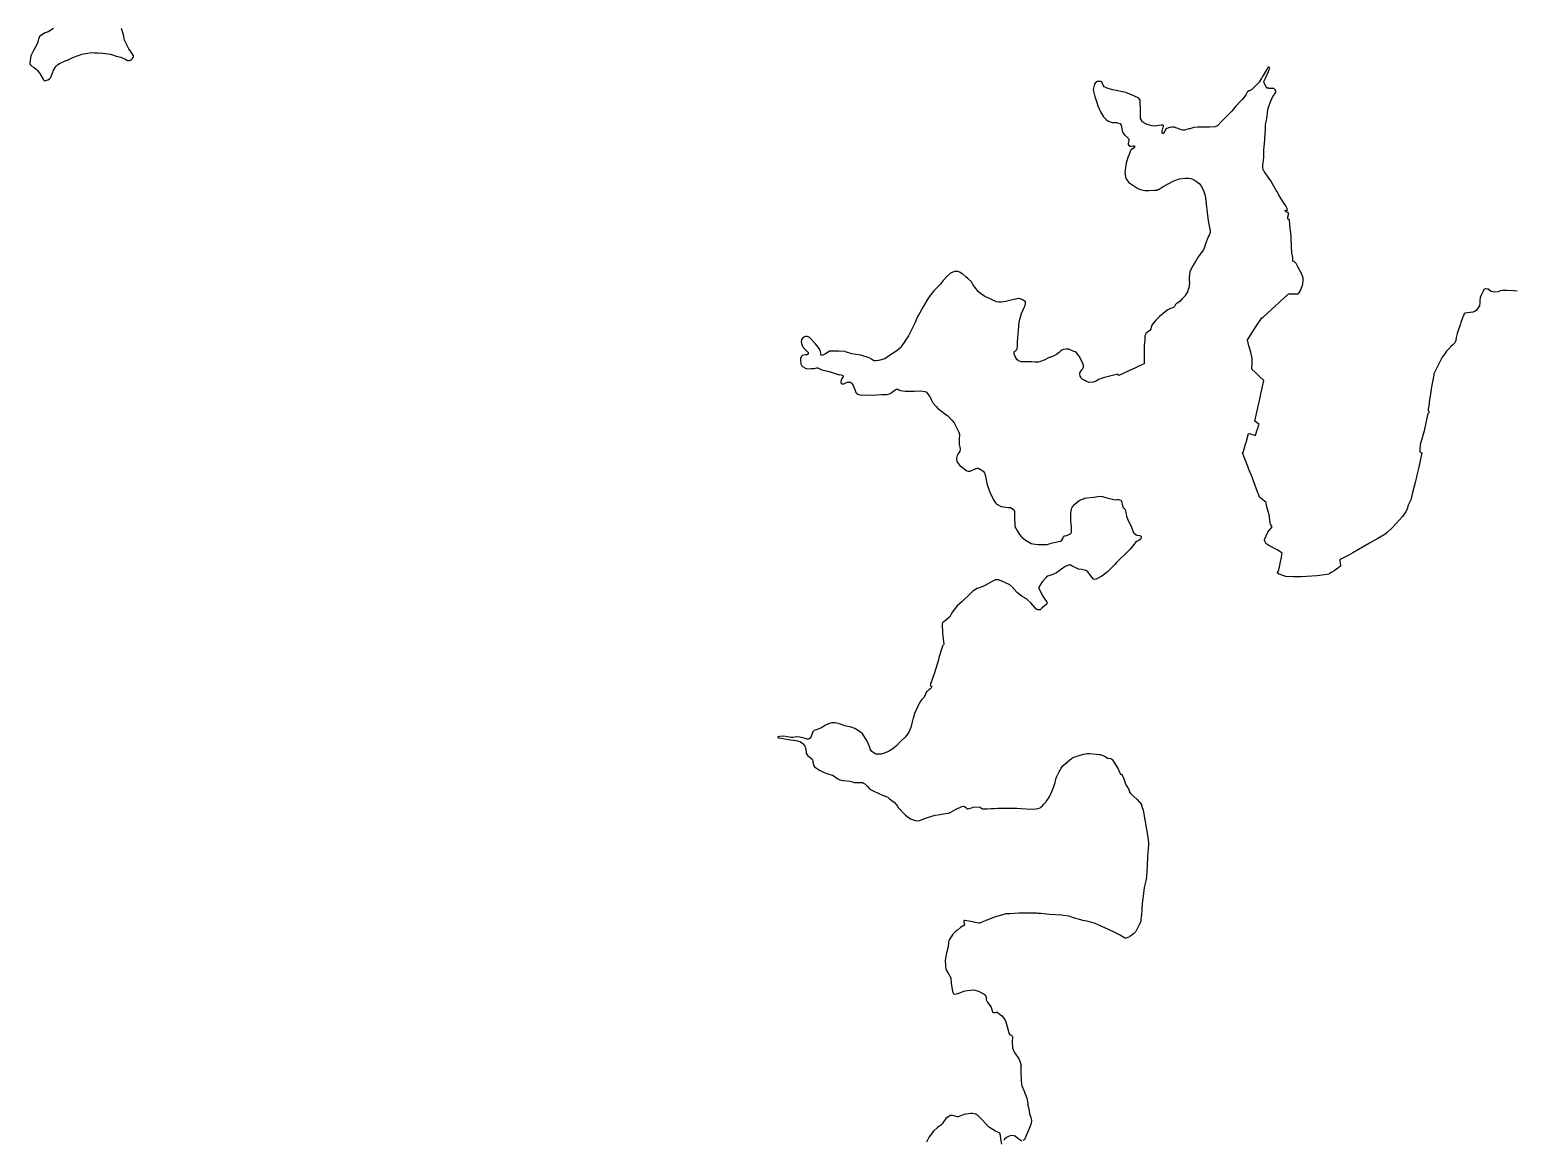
# Model space of a CAD drawing. Header units: inches. Extents: x 1341578 to 1502124, y 557203 to 748561.
# Drawn here: x 1478852 to 1484191, y 584471 to 588468 of the extents above; entities that cross this region are included whole.
import ezdxf

# ---------------------------------------------------------------- set-up
doc = ezdxf.new("R2010")
doc.units = ezdxf.units.IN
doc.header["$MEASUREMENT"] = 0
doc.layers.add('Zipcode', color=7, linetype='Continuous')

msp = doc.modelspace()

# ---------------------------------------------------------------- linework, layer by layer
at = {"layer": 'Zipcode'}
for points in [[(1478937.9, 588472.2), (1478924.9, 588464.4), (1478918.5, 588460.6), (1478908.5, 588456.2), (1478901.7, 588453.3), (1478889, 588444.8), (1478888.2, 588443.4), (1478886.1, 588439.9), (1478883.8, 588433.9), (1478882.2, 588424), (1478879.2, 588417), (1478878, 588414.2), (1478871.1, 588402), (1478869.1, 588398.5), (1478856.5, 588374.4), (1478852.4, 588349.3), (1478852.6, 588346.2), (1478854.2, 588342.3), (1478854.9, 588341.1), (1478861.1, 588336), (1478861.2, 588335.9), (1478867.9, 588332.7), (1478877.1, 588325.2), (1478880.4, 588321.7), (1478888.6, 588309.8), (1478902.1, 588287.3), (1478904.2, 588284.8), (1478906.8, 588284.3), (1478910.8, 588284.6), (1478917.6, 588287.1), (1478923.3, 588291.1), (1478927.5, 588294.9), (1478929.7, 588299.1), (1478934.9, 588312.8), (1478935.5, 588314.1), (1478937.5, 588319.3), (1478938.7, 588322.3), (1478942.6, 588329.6), (1478943.9, 588332), (1478947.1, 588335.5), (1478953.4, 588342.3), (1478960.1, 588346.8), (1478979.9, 588356), (1478991.5, 588360.1), (1479005.7, 588366.8), (1479023.3, 588373.6), (1479026.8, 588374.9), (1479027.6, 588375.2), (1479040.5, 588379.9), (1479054.8, 588382.6), (1479061.1, 588383.8), (1479075.4, 588385.6), (1479086.7, 588384.9), (1479096.7, 588384.2), (1479100.8, 588383.9), (1479107.6, 588384.2), (1479123.9, 588382.3), (1479124.2, 588382.3), (1479125.6, 588382.1), (1479142.8, 588379.4), (1479153.8, 588376.1), (1479163.1, 588373.3), (1479180.9, 588369.3), (1479198.2, 588360.2), (1479204.9, 588357.5), (1479208.8, 588357.4), (1479209.2, 588357.4), (1479211.3, 588357.3), (1479213.8, 588358), (1479216, 588358.6), (1479218.7, 588360.5), (1479222.2, 588363.8), (1479222.9, 588364.7), (1479225, 588367.6), (1479225.4, 588371.3), (1479225.4, 588374), (1479223.1, 588378), (1479223.1, 588378.2), (1479209.6, 588399.1), (1479201, 588415.5), (1479198.1, 588421.1), (1479193, 588430.5), (1479189.5, 588449.2), (1479182.4, 588472.3)], [(1484204.2, 587526.6), (1484189.6, 587528.4), (1484168.2, 587529.8), (1484151.9, 587529.7), (1484150.7, 587529.5), (1484143.2, 587528.1), (1484135.8, 587524.8), (1484125, 587523), (1484111, 587526.1), (1484100.6, 587534), (1484098, 587534.4), (1484093.2, 587535.2), (1484088.9, 587534.9), (1484084.7, 587532.8), (1484081.6, 587527.1), (1484074.7, 587512), (1484071.5, 587504), (1484071.3, 587503.6), (1484070.3, 587492.5), (1484069.9, 587482.2), (1484069.4, 587477.4), (1484068.4, 587474.3), (1484056.4, 587457.4), (1484051.7, 587454.2), (1484044.6, 587451.2), (1484026, 587448.8), (1484017, 587447.6), (1484013.9, 587445.2), (1484012.1, 587441.7), (1484011.9, 587441.3), (1484009.8, 587435.9), (1484009.3, 587434.6), (1484006.4, 587426.9), (1484001.5, 587414.4), (1484000.1, 587409.9), (1484000, 587409.5), (1483989.9, 587378.3), (1483989, 587375.1), (1483987.6, 587370), (1483984.9, 587360.6), (1483983.5, 587350.3), (1483983.4, 587349.3), (1483981.4, 587343.5), (1483980.4, 587340.5), (1483974.5, 587334.9), (1483964.4, 587326.1), (1483963, 587324.6), (1483958.3, 587319.5), (1483950.4, 587310.9), (1483940.3, 587296.9), (1483934.8, 587289.2), (1483925.6, 587272.4), (1483913, 587246.6), (1483904.6, 587229.7), (1483904.5, 587229.5), (1483904.5, 587229.3), (1483904.2, 587224.4), (1483896.9, 587188.2), (1483896, 587182.5), (1483892.1, 587157.7), (1483892, 587156.8), (1483888.1, 587128.6), (1483887.4, 587123.8), (1483884.4, 587101.5), (1483884.5, 587097.5), (1483884.7, 587097.1), (1483886, 587094.7), (1483886.3, 587090.9), (1483886, 587088.5), (1483884.8, 587087.6), (1483882.7, 587086.4), (1483880.2, 587076.3), (1483874.4, 587047), (1483869.5, 587023.9), (1483860.1, 586990.7), (1483855.3, 586974.6), (1483855, 586973.7), (1483853.8, 586959.7), (1483854.3, 586948.3), (1483861.4, 586945.7), (1483850.4, 586893.1), (1483842.3, 586859.4), (1483840.8, 586853.3), (1483837.1, 586837.8), (1483826.9, 586797.2), (1483821.5, 586775.7), (1483814.8, 586761.5), (1483811.3, 586754.1), (1483810, 586746.4), (1483803.7, 586733.3), (1483791.9, 586715.9), (1483770.3, 586691.5), (1483752, 586672.3), (1483736.4, 586658.5), (1483731.5, 586654.2), (1483731.4, 586654.1), (1483703, 586637.1), (1483684.4, 586626.4), (1483673.1, 586619.9), (1483628, 586593.4), (1483618.7, 586588.3), (1483613, 586585.2), (1483596.2, 586576.1), (1483572, 586563.4), (1483566.8, 586560.5), (1483565.9, 586557.8), (1483565.8, 586554.9), (1483568.5, 586541), (1483568.6, 586537.6), (1483568.6, 586536.8), (1483563.3, 586532.8), (1483545.5, 586520.5), (1483537, 586515.2), (1483531.4, 586511.6), (1483529.5, 586510.4), (1483526.5, 586508), (1483521.1, 586507.2), (1483483.4, 586502.6), (1483465.3, 586501.5), (1483428.6, 586499.4), (1483409.9, 586498.7), (1483409.4, 586498.7), (1483409.3, 586498.7), (1483408.4, 586498.7), (1483402.5, 586498.5), (1483399.6, 586498.4), (1483372.5, 586499.7), (1483348.2, 586508.4), (1483342.6, 586512.2), (1483341.9, 586514.1), (1483341.9, 586515.9), (1483342, 586517.2), (1483343.1, 586518.4), (1483345.7, 586518.5), (1483356.1, 586569.2), (1483359.1, 586584.1), (1483354.9, 586587), (1483350.8, 586589.9), (1483340.9, 586595.6), (1483310.8, 586611.9), (1483300.5, 586618.8), (1483298.9, 586620.9), (1483297.4, 586626.3), (1483297.3, 586626.4), (1483296.8, 586628.1), (1483295.5, 586632.5), (1483295.3, 586633.4), (1483307.3, 586660.1), (1483322.3, 586679), (1483318.5, 586686.2), (1483315.7, 586692.2), (1483314.6, 586702.8), (1483313.1, 586713.7), (1483312.9, 586715.3), (1483312, 586721.8), (1483308.7, 586734), (1483303.8, 586750.7), (1483301.2, 586765.2), (1483301, 586765.9), (1483277.2, 586785.4), (1483273.3, 586796.2), (1483271.7, 586800.7), (1483252.5, 586853.4), (1483251.9, 586854.9), (1483240.3, 586882.8), (1483237.8, 586888.9), (1483237.5, 586889.6), (1483215.6, 586944.6), (1483218.7, 586946.5), (1483227.3, 586976.5), (1483228.2, 586980), (1483228.9, 586982.4), (1483237.7, 587014.3), (1483237.9, 587015), (1483240.3, 587014.4), (1483262.4, 587008), (1483262.7, 587008.8), (1483269.1, 587027.9), (1483270.1, 587030.8), (1483273.8, 587041.7), (1483275.7, 587047.3), (1483260.7, 587058.9), (1483260.4, 587059.1), (1483275.8, 587128.5), (1483277, 587133.9), (1483280.9, 587151.8), (1483292.8, 587205.7), (1483292, 587206.4), (1483277, 587219.4), (1483264.7, 587231.5), (1483250.1, 587246.3), (1483250.8, 587271.9), (1483250.8, 587277.9), (1483250.8, 587284.8), (1483246.2, 587306.9), (1483238.7, 587330.6), (1483234.1, 587351.8), (1483249.9, 587376.3), (1483250.1, 587376.7), (1483253.6, 587382.2), (1483272.3, 587412), (1483275.9, 587417), (1483280.5, 587423.4), (1483280.9, 587423.9), (1483287.2, 587432.6), (1483288.5, 587432.1), (1483288.9, 587431.9), (1483321.4, 587461.9), (1483336.3, 587475.5), (1483346.7, 587485.2), (1483351.9, 587489.9), (1483380.1, 587515.9), (1483381.4, 587517), (1483383.1, 587517), (1483385.1, 587517), (1483416.8, 587517.4), (1483419, 587520), (1483424.9, 587529.7), (1483433, 587552.1), (1483434.7, 587567.2), (1483434.5, 587575.4), (1483428.8, 587591), (1483414.7, 587614.4), (1483408.8, 587626.7), (1483403.6, 587632.5), (1483397.4, 587634.6), (1483397.5, 587642.3), (1483397.5, 587643.8), (1483397.5, 587646.4), (1483397.5, 587647.7), (1483397.5, 587648.3), (1483394.1, 587664.1), (1483390.3, 587741.9), (1483389.2, 587742.2), (1483385.7, 587780.8), (1483385.7, 587781.6), (1483385.2, 587782), (1483378.7, 587786.8), (1483378.8, 587787.9), (1483379.6, 587793.8), (1483379.8, 587794.8), (1483381.2, 587802.9), (1483381.5, 587804), (1483382.4, 587807.7), (1483380.2, 587809), (1483373, 587813.1), (1483369.1, 587815.9), (1483369.5, 587818.6), (1483370.7, 587818.3), (1483376, 587817.4), (1483377, 587817.9), (1483377.1, 587817.9), (1483377.9, 587818.5), (1483377.4, 587823.7), (1483374.6, 587829.6), (1483372.6, 587833.6), (1483361.4, 587850.2), (1483348.5, 587871.8), (1483339.5, 587887.1), (1483336.5, 587892), (1483317.5, 587923.9), (1483308.3, 587937.6), (1483295.2, 587956.9), (1483293.7, 587959.1), (1483291, 587963), (1483288.7, 587976.9), (1483289.1, 587980.5), (1483290, 587988.3), (1483291.2, 587998.5), (1483292.6, 588009.8), (1483292.6, 588015.9), (1483292.6, 588036), (1483296.2, 588070.7), (1483296.2, 588070.7), (1483296.7, 588075.5), (1483298.5, 588111.6), (1483299.3, 588127.1), (1483301.1, 588136.9), (1483304.5, 588155.7), (1483306.5, 588169.5), (1483308.8, 588185.3), (1483320, 588218.6), (1483326.4, 588228.9), (1483335, 588240.3), (1483336.6, 588243.3), (1483337, 588245.6), (1483333.4, 588251.7), (1483329.1, 588255.9), (1483322.3, 588257), (1483314.6, 588256.8), (1483312.6, 588256.9), (1483310.7, 588257.1), (1483306.9, 588257.3), (1483305.1, 588257.9), (1483300.6, 588264.5), (1483294, 588275.2), (1483293.9, 588277.6), (1483293.3, 588282), (1483293.9, 588284), (1483295.2, 588286.3), (1483298.5, 588293.5), (1483310.1, 588318), (1483313.8, 588327.2), (1483313.9, 588329.4), (1483313.4, 588331.9), (1483312.5, 588332.7), (1483311.4, 588333.3), (1483308.6, 588332.6), (1483302.8, 588323.6), (1483290, 588302.8), (1483285.6, 588295), (1483285, 588293.8), (1483276.3, 588278.8), (1483266.4, 588269.1), (1483261.4, 588264.2), (1483260.6, 588263.5), (1483250.1, 588252.4), (1483248.5, 588251.4), (1483243.6, 588249.4), (1483241.7, 588248.6), (1483238.4, 588247.7), (1483235.3, 588246.1), (1483232.9, 588243.3), (1483228.3, 588234.2), (1483221.8, 588225.5), (1483214.4, 588217.4), (1483190.4, 588192.2), (1483177.9, 588175), (1483162.6, 588158.7), (1483138.7, 588135.3), (1483127.1, 588123.2), (1483117.5, 588118.4), (1483097.2, 588117.1), (1483084.8, 588117.1), (1483066, 588117.8), (1483055.6, 588117.7), (1483041.2, 588116), (1483026.4, 588111.8), (1483022.6, 588110.7), (1483007.5, 588106.1), (1483001.1, 588106), (1482996, 588107.5), (1482984.2, 588112.8), (1482976.3, 588115.2), (1482971.1, 588116.9), (1482961.8, 588116.8), (1482955.3, 588116.6), (1482953.4, 588116.6), (1482944.2, 588112.7), (1482940.3, 588109.5), (1482938.3, 588106.2), (1482933.1, 588095.2), (1482930.9, 588094.5), (1482929.7, 588094.7), (1482927.4, 588096.2), (1482926.8, 588100.5), (1482927.2, 588102.8), (1482931, 588117.3), (1482932, 588121.1), (1482932.3, 588122.1), (1482931.4, 588123.4), (1482929.8, 588124.2), (1482928.3, 588125), (1482923.1, 588124), (1482899.6, 588121.3), (1482899.5, 588121.3), (1482891.1, 588122.2), (1482873, 588126.9), (1482855.5, 588136.6), (1482852.4, 588141.9), (1482851.2, 588144.3), (1482849.5, 588148.6), (1482849.1, 588164.3), (1482848.8, 588177.1), (1482848.4, 588212.3), (1482848.3, 588214), (1482846.1, 588217.8), (1482843.1, 588221.5), (1482825.1, 588229.9), (1482796.1, 588241.7), (1482750, 588251.9), (1482735.8, 588255.1), (1482729, 588257.1), (1482724, 588259.9), (1482718.5, 588262.7), (1482715.4, 588268.7), (1482711.6, 588277.3), (1482710.4, 588279.9), (1482708.7, 588280.8), (1482706.4, 588282.1), (1482699.2, 588281.9), (1482699.2, 588281.9), (1482694.5, 588281.8), (1482692.2, 588281.2), (1482690.6, 588279.7), (1482686.1, 588275.5), (1482683.6, 588271.5), (1482680.7, 588262.6), (1482679.4, 588253.3), (1482679.6, 588246.6), (1482684.3, 588227.2), (1482693.9, 588198.9), (1482694.8, 588196.3), (1482705.1, 588172), (1482716.5, 588154.7), (1482725.3, 588144.3), (1482731, 588139.9), (1482739.4, 588136.5), (1482747.2, 588133.5), (1482762.3, 588134.6), (1482766.9, 588132.9), (1482774.7, 588130), (1482779.2, 588124.7), (1482781, 588120.9), (1482781.2, 588117), (1482782.2, 588111.7), (1482784.5, 588098.7), (1482791, 588089.1), (1482801.9, 588079.5), (1482804.6, 588077.2), (1482805.9, 588076.1), (1482807.3, 588073.2), (1482807.3, 588071.6), (1482806.8, 588069.2), (1482804.2, 588057.9), (1482804.4, 588054.6), (1482806.7, 588051.1), (1482809, 588049.5), (1482810, 588048.9), (1482813, 588048.9), (1482817.2, 588049.2), (1482823.2, 588050.5), (1482825.2, 588050.4), (1482827, 588049.6), (1482827.2, 588048.8), (1482827.8, 588045.7), (1482827.7, 588044.4), (1482826.7, 588042.6), (1482817, 588037.4), (1482813.7, 588033.5), (1482812.1, 588029.7), (1482808, 588018.6), (1482803.8, 588008.4), (1482797.4, 587988), (1482795, 587972.1), (1482794, 587962.2), (1482792.9, 587952.5), (1482793.4, 587949.3), (1482795.3, 587936.5), (1482797.4, 587931.5), (1482802.6, 587924.1), (1482807.5, 587918.4), (1482821, 587908.8), (1482836.5, 587899), (1482847.5, 587892.5), (1482865, 587889.2), (1482879.3, 587889.1), (1482897.9, 587890.3), (1482907.8, 587890.9), (1482911.4, 587892.8), (1482916.1, 587894.6), (1482930.1, 587903.4), (1482968.8, 587923.8), (1482989, 587931.7), (1483009.9, 587933.2), (1483021.6, 587934.2), (1483030.1, 587932.8), (1483036, 587930.1), (1483043, 587926.9), (1483050.7, 587921.5), (1483055.4, 587918.2), (1483060.3, 587914.7), (1483066, 587906.9), (1483072.4, 587895.9), (1483077.5, 587885.3), (1483081.3, 587871.6), (1483082.6, 587861.1), (1483085, 587840.8), (1483088.4, 587809.7), (1483091.6, 587789.7), (1483095, 587767.2), (1483099.6, 587745.8), (1483099.2, 587736.6), (1483099.2, 587736.4), (1483099, 587736), (1483095.9, 587729.1), (1483092.7, 587722.1), (1483085.6, 587703.4), (1483083.3, 587697.1), (1483080.4, 587689.2), (1483075.6, 587676.3), (1483056.2, 587650.7), (1483046.5, 587633.3), (1483034.6, 587614.6), (1483027.1, 587596.1), (1483023.8, 587576.4), (1483024.7, 587564.9), (1483025.2, 587556.9), (1483024.5, 587548), (1483023.7, 587542.4), (1483019.7, 587529.5), (1483019.5, 587528.7), (1483019, 587527), (1483015.4, 587520.7), (1483010.3, 587511.8), (1483008.1, 587508.9), (1483003.9, 587504.4), (1482999.5, 587499.6), (1482990.1, 587490.2), (1482981, 587483.8), (1482980.2, 587483.1), (1482977.2, 587480.8), (1482976.2, 587479.8), (1482975.6, 587478.6), (1482971.5, 587471.7), (1482967.5, 587468.6), (1482954.3, 587463), (1482947.1, 587459.3), (1482938.2, 587452.5), (1482917.9, 587436.4), (1482904.9, 587422.8), (1482904.9, 587422.7), (1482900.3, 587417.9), (1482898.5, 587416), (1482890.4, 587404.6), (1482886.3, 587391.6), (1482886, 587391.1), (1482882.4, 587385.9), (1482880.2, 587384), (1482868.3, 587374.1), (1482868.2, 587373.8), (1482866.9, 587370.9), (1482864.8, 587365.7), (1482864.7, 587362.3), (1482864.7, 587351.7), (1482863.6, 587341), (1482862.8, 587332.5), (1482862.6, 587312.5), (1482862.6, 587290), (1482862.4, 587278.8), (1482862.2, 587265.6), (1482862.2, 587265.3), (1482856.7, 587262.8), (1482813.1, 587243.2), (1482808.5, 587241.1), (1482807.4, 587240.6), (1482770.6, 587223.7), (1482769.4, 587223.2), (1482768.5, 587226), (1482767.8, 587227.8), (1482752.7, 587224.5), (1482719.6, 587216.2), (1482712.3, 587213.8), (1482698, 587209.3), (1482689.1, 587203.1), (1482679.2, 587199.9), (1482664.5, 587198.8), (1482658.9, 587200.3), (1482655.1, 587202.2), (1482650.7, 587204.5), (1482639.8, 587210.1), (1482636, 587213.5), (1482634, 587217.1), (1482631.7, 587221.3), (1482630.4, 587227.8), (1482630.4, 587232), (1482632.4, 587235.7), (1482638.1, 587243.6), (1482640.1, 587246.4), (1482643.5, 587253), (1482643.7, 587259.1), (1482640.9, 587270.4), (1482636.2, 587279), (1482630.5, 587289.4), (1482628.5, 587293.1), (1482619.9, 587303.4), (1482618.8, 587304.8), (1482614.1, 587308.1), (1482607.4, 587311.2), (1482591, 587318.2), (1482586.4, 587318.3), (1482582.2, 587318.4), (1482572.9, 587317.4), (1482571.7, 587317.3), (1482566.3, 587314.8), (1482562.1, 587311.9), (1482556.3, 587306.3), (1482546.8, 587299.2), (1482530.7, 587290.7), (1482529.3, 587290.3), (1482517.6, 587286.9), (1482504.8, 587280), (1482502.2, 587278.5), (1482489.6, 587273.5), (1482480.7, 587271.8), (1482476.1, 587271.7), (1482469.6, 587271.7), (1482456.5, 587272.6), (1482453.5, 587272.6), (1482431.4, 587272.4), (1482426.8, 587272.4), (1482419.7, 587272.7), (1482413.3, 587275), (1482412.8, 587275.3), (1482408.8, 587277.5), (1482405.9, 587280.2), (1482398.3, 587292.2), (1482394.8, 587300.2), (1482394.3, 587304.5), (1482394.5, 587308.6), (1482397.7, 587312.5), (1482401.5, 587314.3), (1482403.9, 587317.1), (1482405.5, 587319.5), (1482406.6, 587331.4), (1482406.4, 587345.6), (1482410.9, 587399.7), (1482411, 587400), (1482411.5, 587404.4), (1482413.3, 587421.2), (1482420.4, 587446), (1482432.4, 587472.4), (1482434.7, 587477.3), (1482435.9, 587481.6), (1482435.2, 587486), (1482434.8, 587488.2), (1482427.4, 587494.4), (1482421.9, 587497.4), (1482417.4, 587499.1), (1482410.1, 587500.5), (1482409.5, 587500.4), (1482400, 587498.6), (1482393.5, 587497.4), (1482364.3, 587490.1), (1482348.1, 587487.4), (1482339.5, 587487.3), (1482331.2, 587488.5), (1482315, 587496), (1482306.3, 587500.9), (1482289.2, 587507.6), (1482273.9, 587518.1), (1482266.1, 587524.3), (1482252.8, 587541.4), (1482245.9, 587551), (1482240.7, 587560.6), (1482228, 587572.4), (1482220.8, 587578.5), (1482210.1, 587587.6), (1482203.8, 587592), (1482198.3, 587595), (1482192.3, 587597.3), (1482191.4, 587597.4), (1482187.3, 587597.8), (1482180.1, 587597.3), (1482165.4, 587591.8), (1482155.1, 587582.7), (1482137.6, 587563.9), (1482129.9, 587552.6), (1482105.8, 587528), (1482094.9, 587514.8), (1482084.2, 587499), (1482068.9, 587473), (1482054.9, 587449.5), (1482045.5, 587432.7), (1482039.1, 587417.4), (1482035.7, 587409.2), (1482028.9, 587395.1), (1482024.2, 587385.3), (1482014.2, 587365.8), (1482001, 587346.7), (1482000.7, 587346.3), (1481992.1, 587333.1), (1481986.6, 587324.8), (1481973, 587312.4), (1481938.7, 587291.1), (1481929.4, 587283.7), (1481906.3, 587277.8), (1481895.9, 587276.5), (1481890.1, 587276.7), (1481889.4, 587277.1), (1481885.8, 587279), (1481880.7, 587282.2), (1481872.8, 587287.1), (1481843, 587296.3), (1481810.9, 587302), (1481787.7, 587309), (1481786.6, 587309.4), (1481762.1, 587311), (1481745.6, 587311.2), (1481734.3, 587310.8), (1481729.7, 587310.6), (1481721.6, 587305.5), (1481715.6, 587301.8), (1481703.3, 587296), (1481700.6, 587296.2), (1481700.3, 587297), (1481699.4, 587299.2), (1481698.6, 587302.6), (1481697.2, 587309.3), (1481696.5, 587312.8), (1481693.7, 587319.6), (1481680, 587337.2), (1481661.2, 587358.2), (1481657.2, 587361), (1481656.4, 587361.4), (1481653.3, 587363), (1481649.3, 587364.1), (1481644.1, 587363.9), (1481640.6, 587362.8), (1481636.9, 587360.8), (1481632.5, 587358.2), (1481629.2, 587352.1), (1481628.6, 587346.3), (1481629.1, 587338.3), (1481631.8, 587331.9), (1481635.1, 587324.7), (1481650.4, 587309.5), (1481653.6, 587306.4), (1481653.8, 587306.3), (1481654, 587303.8), (1481653.7, 587302.5), (1481653.3, 587300.8), (1481651, 587298.8), (1481649.4, 587298.1), (1481645.3, 587297.4), (1481644.1, 587297.3), (1481632.5, 587295.5), (1481629.1, 587291.7), (1481628.5, 587290.6), (1481626.2, 587284.4), (1481625.6, 587280.6), (1481626.3, 587273.3), (1481626.6, 587268.9), (1481626.6, 587268.2), (1481627.6, 587265.2), (1481628.5, 587262.5), (1481630.2, 587258.1), (1481633.3, 587255.7), (1481641, 587251.4), (1481642.8, 587250.4), (1481652.1, 587248), (1481664, 587248.5), (1481666.2, 587248.6), (1481675.7, 587249.1), (1481684.9, 587250.6), (1481687.7, 587250.6), (1481690.7, 587249.7), (1481693.5, 587248.7), (1481702.1, 587244.3), (1481728.7, 587238.1), (1481735.7, 587235.8), (1481761.7, 587227.2), (1481764.9, 587226.7), (1481771.6, 587225.6), (1481777.8, 587223.5), (1481779.5, 587220.4), (1481779.2, 587219.2), (1481777.6, 587217), (1481775.2, 587213.8), (1481774.6, 587213), (1481771.1, 587202.2), (1481771.1, 587197.7), (1481771.8, 587195.6), (1481775.5, 587193.7), (1481777.8, 587193.6), (1481781.7, 587193.7), (1481786.1, 587195.5), (1481791.2, 587197.7), (1481794.1, 587199), (1481801.7, 587199.7), (1481805.5, 587199.9), (1481809.2, 587196.7), (1481810.6, 587194.9), (1481813.7, 587189.4), (1481821, 587172.7), (1481822.3, 587169.1), (1481825.1, 587162), (1481828.3, 587158.7), (1481834.8, 587155), (1481840, 587153.5), (1481848.7, 587153.2), (1481866.1, 587153.7), (1481884.1, 587152.7), (1481917.2, 587154.5), (1481936.6, 587155.2), (1481949.7, 587158.9), (1481950.3, 587159.3), (1481966.7, 587172.4), (1481971.1, 587173.8), (1481975.7, 587173.8), (1481979.7, 587172.3), (1481982.6, 587170.8), (1481986.1, 587169), (1482002.2, 587167.1), (1482034.5, 587166.7), (1482057.9, 587168.6), (1482073.6, 587166.2), (1482076.5, 587164.8), (1482078.8, 587163.4), (1482084.7, 587155), (1482092.7, 587145.3), (1482095.9, 587136.6), (1482102.5, 587124.8), (1482113.5, 587111.5), (1482119.9, 587105), (1482132.6, 587094.6), (1482144, 587086.8), (1482156.3, 587077.8), (1482170.4, 587062.2), (1482178.7, 587053.2), (1482185.3, 587041.6), (1482192.4, 587027.3), (1482196, 587019), (1482197.4, 587010.6), (1482196.7, 586994.6), (1482196.4, 586975.1), (1482199, 586965.1), (1482200.5, 586957.2), (1482199.1, 586951.1), (1482195.4, 586945.4), (1482192, 586939.8), (1482189.6, 586936), (1482187.5, 586926.3), (1482187.5, 586920.6), (1482188.2, 586914.5), (1482191, 586909.9), (1482194.7, 586905.3), (1482198, 586901.2), (1482209.2, 586892.5), (1482212.3, 586890), (1482214.9, 586888), (1482223.8, 586880.7), (1482228.5, 586879), (1482232.9, 586879.1), (1482236.6, 586879.7), (1482252.4, 586886.7), (1482261.4, 586889.5), (1482264, 586889.5), (1482267.7, 586888.5), (1482273.7, 586884.7), (1482278.6, 586882.2), (1482283.8, 586877.6), (1482287.4, 586872.7), (1482291.1, 586860.9), (1482296.1, 586834.7), (1482300.7, 586820.1), (1482301.9, 586816.2), (1482307.9, 586800.5), (1482317.6, 586781.5), (1482320.8, 586775.9), (1482326.9, 586765.1), (1482330.7, 586761.6), (1482334.7, 586758.9), (1482347.9, 586752.5), (1482356.1, 586750.4), (1482372.6, 586748.1), (1482380.9, 586747.8), (1482387.9, 586744.5), (1482394.3, 586739.3), (1482395.8, 586736), (1482395.8, 586733.4), (1482395.8, 586732.1), (1482396, 586709.8), (1482397.1, 586687.2), (1482398.6, 586676.7), (1482401.2, 586671), (1482406.1, 586662.7), (1482413.7, 586651.4), (1482421.1, 586642.8), (1482423.6, 586640.1), (1482433.7, 586632), (1482435.5, 586631), (1482449.6, 586623), (1482456.2, 586619.1), (1482462, 586617.6), (1482481.2, 586614.8), (1482502, 586614.9), (1482513.9, 586615.7), (1482524, 586618.8), (1482532.5, 586621.4), (1482538.7, 586622.8), (1482553.7, 586626.1), (1482561.2, 586627.8), (1482565.6, 586630.9), (1482569.5, 586637.1), (1482571.6, 586644), (1482571.7, 586644), (1482572, 586644.1), (1482572.8, 586644.6), (1482575.2, 586645.9), (1482575.4, 586646), (1482576.2, 586646.2), (1482578.7, 586646.9), (1482587.5, 586649), (1482589.3, 586649.9), (1482596.6, 586653.4), (1482599.2, 586655.6), (1482600.6, 586660.3), (1482600.6, 586665.6), (1482600.6, 586676.1), (1482598.8, 586699), (1482598.7, 586708.4), (1482598.5, 586727.7), (1482601.3, 586743.8), (1482601.8, 586745.5), (1482604.3, 586750.2), (1482613.4, 586759.8), (1482622.2, 586769), (1482630.5, 586774.3), (1482633.4, 586776.1), (1482644, 586780), (1482648, 586781.4), (1482656.3, 586783.5), (1482681.7, 586785.7), (1482702.5, 586788.8), (1482712.6, 586787.4), (1482728.4, 586783.7), (1482752.7, 586776.8), (1482760, 586776.5), (1482765.1, 586776.8), (1482770, 586777.3), (1482777.9, 586774.4), (1482780.1, 586772.6), (1482780.6, 586772.2), (1482780.8, 586771.2), (1482784.7, 586753.8), (1482786.7, 586748.7), (1482789.1, 586746.2), (1482791.7, 586744.6), (1482792.4, 586743.8), (1482794.1, 586740.2), (1482795.1, 586738.1), (1482796.5, 586728.1), (1482798.2, 586718.4), (1482798.5, 586716.7), (1482804, 586704), (1482815.5, 586681.6), (1482824.4, 586657.7), (1482826.8, 586655.5), (1482833.4, 586649.7), (1482836.2, 586648.6), (1482838.5, 586648.3), (1482845.7, 586647.1), (1482848.3, 586646.5), (1482849.8, 586646.1), (1482851.1, 586643.9), (1482851.4, 586643.5), (1482851.4, 586641.8), (1482851, 586639.5), (1482849.9, 586636), (1482848, 586633.1), (1482842.9, 586630), (1482835.5, 586626), (1482833.6, 586625.5), (1482832, 586624.3), (1482829.6, 586620.7), (1482826.6, 586616), (1482811.7, 586598.1), (1482792.6, 586579.7), (1482779.1, 586567.6), (1482761.2, 586548.7), (1482761.2, 586548.7), (1482756.2, 586543.4), (1482744.9, 586531.2), (1482741.5, 586527.5), (1482729.6, 586515.4), (1482729.4, 586515.3), (1482710, 586500.8), (1482689.9, 586490.7), (1482685.1, 586489.6), (1482680.3, 586490.4), (1482678.4, 586492), (1482666.9, 586507.2), (1482659.6, 586517.1), (1482652.8, 586521.3), (1482638, 586525.5), (1482625.8, 586527), (1482601.7, 586539), (1482598.2, 586540.7), (1482590.6, 586541), (1482584.4, 586539), (1482578, 586535.9), (1482565.4, 586526.3), (1482546.6, 586513), (1482530.4, 586505.5), (1482519.5, 586502.4), (1482514.1, 586500.7), (1482510.3, 586497.3), (1482509.5, 586496.5), (1482495.4, 586480.7), (1482483.4, 586461.9), (1482483, 586459.6), (1482483, 586457.6), (1482485.1, 586454), (1482489.1, 586445.8), (1482495.3, 586432.9), (1482507.2, 586415.2), (1482512.5, 586408.6), (1482513.2, 586406.1), (1482513.2, 586404.7), (1482512.1, 586402.5), (1482509.2, 586399.7), (1482506.8, 586397.4), (1482505.7, 586396.5), (1482504.2, 586395), (1482494, 586385.5), (1482488.9, 586381), (1482488.3, 586380.5), (1482486.7, 586380.3), (1482485.6, 586380.1), (1482483.2, 586380), (1482479.6, 586379.8), (1482476.4, 586381.3), (1482473.1, 586383.5), (1482469.6, 586387.5), (1482454.3, 586404.8), (1482444.3, 586414.3), (1482439.2, 586419.2), (1482423.8, 586428.4), (1482406.6, 586441.6), (1482392.6, 586456.8), (1482391.9, 586457.5), (1482379, 586469.7), (1482363, 586477), (1482352.7, 586481.6), (1482339.3, 586487.5), (1482333.5, 586487.9), (1482327.4, 586487.7), (1482319.7, 586484.8), (1482313.5, 586481.3), (1482294.2, 586470.4), (1482281.9, 586463.5), (1482261.3, 586456.6), (1482249, 586449.4), (1482246.2, 586447.8), (1482237, 586439.1), (1482207.4, 586410.5), (1482189.6, 586394.8), (1482172.2, 586372.4), (1482162.2, 586354.1), (1482146.7, 586340), (1482138.5, 586334.1), (1482135.3, 586330.1), (1482135.2, 586326.3), (1482135.6, 586317.4), (1482136.6, 586306.4), (1482137.2, 586294.7), (1482137.5, 586287.6), (1482139.1, 586276.7), (1482140.6, 586264.7), (1482140.7, 586263.5), (1482141, 586259.4), (1482141.2, 586256.6), (1482139.9, 586253.7), (1482139.1, 586252.6), (1482137.9, 586251.5), (1482136.3, 586249.2), (1482131.1, 586231.5), (1482128.7, 586223.2), (1482127.6, 586219.3), (1482124, 586207.4), (1482121.8, 586200.5), (1482107.6, 586153.9), (1482101.7, 586136.9), (1482093.1, 586112.1), (1482092.7, 586107.9), (1482094.4, 586106.7), (1482098.7, 586103.6), (1482095.3, 586096.6), (1482093.9, 586095.8), (1482092.8, 586095.3), (1482089.1, 586093.7), (1482088.5, 586093.4), (1482082.3, 586087.5), (1482079.4, 586084.8), (1482070.4, 586065.2), (1482068.4, 586063), (1482062.1, 586057.2), (1482054.8, 586047.8), (1482036.2, 586007), (1482030.8, 585988.4), (1482030.2, 585986.3), (1482027.6, 585977.3), (1482022.9, 585956.2), (1482016, 585940), (1482003.8, 585922.6), (1481984.3, 585904.5), (1481972.6, 585891.4), (1481958.3, 585879.5), (1481942.9, 585870.3), (1481927.3, 585863.6), (1481916.6, 585860.9), (1481907.1, 585860.5), (1481903.3, 585860.4), (1481897.8, 585860.3), (1481894.9, 585861.8), (1481890, 585864.8), (1481882.7, 585870.4), (1481877, 585878.5), (1481876.6, 585879.2), (1481874.8, 585884.5), (1481869.8, 585899), (1481869.4, 585899.8), (1481862.3, 585912.8), (1481861.7, 585913.9), (1481848.7, 585933.4), (1481840.5, 585941.3), (1481820.8, 585952.7), (1481808.5, 585958.1), (1481784.5, 585962.5), (1481773.9, 585966.9), (1481761.8, 585971.3), (1481750.9, 585973.8), (1481738.3, 585973.8), (1481726, 585969.8), (1481721.2, 585967.4), (1481715.8, 585964.8), (1481701.6, 585955.6), (1481681.6, 585948), (1481681.4, 585948), (1481675.4, 585945.4), (1481670, 585940.9), (1481662.9, 585921.6), (1481660.6, 585917.7), (1481656.9, 585915.5), (1481653.9, 585915), (1481648.7, 585914.9), (1481639.2, 585918.3), (1481623.7, 585922.1), (1481612.6, 585923.3), (1481599.6, 585921.1), (1481592.1, 585920.4), (1481566.4, 585925.1), (1481551.1, 585924.2), (1481546.3, 585923.5), (1481544.6, 585922.4), (1481544.8, 585921.3), (1481545.6, 585919.9), (1481546.8, 585919.3), (1481548.2, 585919.1), (1481555.9, 585918), (1481583.2, 585913.4), (1481609.3, 585909.4), (1481610.6, 585909.2), (1481624.6, 585906), (1481632.6, 585899.5), (1481635.4, 585897.9), (1481641.8, 585889.9), (1481644.1, 585884.5), (1481644.2, 585884.2), (1481645.9, 585867.7), (1481646, 585864.9), (1481646.3, 585863.8), (1481646.5, 585863), (1481652.5, 585854.4), (1481660, 585849.6), (1481667.3, 585842.1), (1481670.2, 585837.6), (1481670.5, 585831.4), (1481673.3, 585818.1), (1481676.3, 585814.6), (1481693.9, 585802.8), (1481711.2, 585794.1), (1481723.8, 585790.1), (1481739.7, 585785.1), (1481741.4, 585784.5), (1481750.4, 585779.1), (1481757.2, 585773.3), (1481767.2, 585768.7), (1481779.8, 585765.8), (1481781.1, 585765.5), (1481802.8, 585763.5), (1481820, 585759), (1481849.8, 585758.2), (1481850, 585758.2), (1481850.5, 585757.9), (1481856.9, 585754.1), (1481867.2, 585744), (1481874.7, 585735), (1481880.5, 585731.8), (1481889.3, 585726.9), (1481920.6, 585712.7), (1481930.9, 585709.3), (1481939.5, 585705.4), (1481945.8, 585699.6), (1481962.7, 585687.7), (1481975.6, 585671.8), (1481977.7, 585669.2), (1482003.5, 585640.6), (1482022, 585627.7), (1482037.9, 585621.6), (1482044, 585620.1), (1482053.9, 585621.4), (1482082.2, 585633.1), (1482110, 585640.9), (1482128.3, 585643.8), (1482132.8, 585644.5), (1482147.2, 585646.9), (1482147.6, 585646.9), (1482159.8, 585648.1), (1482167.1, 585652.2), (1482174.8, 585656.5), (1482184.1, 585661.9), (1482206.7, 585672.5), (1482211.8, 585673.4), (1482216.4, 585672.1), (1482220.4, 585668.9), (1482226, 585664.3), (1482226.4, 585664), (1482228.1, 585664), (1482231.4, 585664.9), (1482240.7, 585667.5), (1482247.6, 585669.5), (1482267.3, 585670.6), (1482271.8, 585669.5), (1482273.4, 585668.5), (1482278.1, 585664.7), (1482280.3, 585663.6), (1482292.9, 585663.5), (1482297, 585663.8), (1482312.4, 585664.8), (1482319.7, 585665.3), (1482320.3, 585665.3), (1482323.1, 585665.5), (1482336.4, 585666.3), (1482362.4, 585665.8), (1482372.8, 585665.9), (1482387.1, 585666), (1482399.9, 585666.2), (1482404.1, 585666.3), (1482419.4, 585665.6), (1482454.5, 585663), (1482474, 585664.3), (1482487.6, 585668), (1482491.9, 585671.1), (1482496.6, 585675.2), (1482501.1, 585680.7), (1482508.1, 585687.9), (1482510.3, 585690.8), (1482512.3, 585693.5), (1482516.8, 585699.6), (1482522.9, 585709.5), (1482524.2, 585712.7), (1482525.4, 585715.6), (1482526.9, 585719.3), (1482527.4, 585720.5), (1482535.6, 585740.6), (1482542.7, 585758.7), (1482543.5, 585763.8), (1482544.6, 585771.8), (1482547.4, 585777.7), (1482556.8, 585797.5), (1482559.6, 585803.5), (1482563.5, 585809.8), (1482565.5, 585813.2), (1482571.1, 585819.8), (1482600.6, 585844.7), (1482604, 585847.7), (1482608.5, 585849.6), (1482617.8, 585852.4), (1482624.2, 585854.3), (1482645.7, 585860.6), (1482657.6, 585862.7), (1482665.2, 585862.7), (1482691.4, 585860.9), (1482701.1, 585859.6), (1482704.1, 585859.2), (1482709.6, 585857.2), (1482713.8, 585855.6), (1482717.6, 585854.2), (1482721.9, 585851.6), (1482730.4, 585846.5), (1482732.7, 585846.1), (1482733.2, 585846), (1482741.5, 585844.7), (1482742.3, 585844.6), (1482746.5, 585842.8), (1482748.2, 585840.1), (1482754.5, 585830.9), (1482768.6, 585807.8), (1482775, 585793.8), (1482777.6, 585788.2), (1482777.9, 585787.7), (1482779.5, 585788), (1482781.2, 585788.2), (1482781.7, 585787.9), (1482781.9, 585787.7), (1482783.2, 585786.7), (1482783.7, 585785.1), (1482784.6, 585782.3), (1482786.2, 585777.5), (1482797.7, 585748.4), (1482805.4, 585735.4), (1482811.3, 585723.2), (1482813.5, 585719.5), (1482837.5, 585697.5), (1482852.2, 585679.2), (1482853, 585676.6), (1482854.1, 585673.2), (1482854.5, 585672), (1482858.3, 585658.8), (1482865.3, 585624), (1482875.9, 585562.3), (1482878.3, 585541), (1482878.2, 585539.7), (1482877.9, 585535), (1482874.9, 585491.9), (1482873.2, 585460.3), (1482872.8, 585454), (1482871.9, 585442.4), (1482871.5, 585437.4), (1482870.2, 585421.9), (1482869.8, 585410.9), (1482868.1, 585404.4), (1482861.9, 585380.9), (1482858.5, 585350.1), (1482857.5, 585339.4), (1482856.9, 585334.2), (1482854.3, 585307.6), (1482854, 585303.3), (1482852.4, 585281.7), (1482852.1, 585277.6), (1482850.7, 585265), (1482849.9, 585261.2), (1482848.4, 585253.1), (1482843.7, 585243.9), (1482836.1, 585229), (1482833.7, 585224.4), (1482832.4, 585223), (1482831.2, 585221.7), (1482824.2, 585214.5), (1482814.8, 585207.2), (1482811, 585204.3), (1482809.4, 585203), (1482797, 585198.4), (1482794.5, 585198.5), (1482793.3, 585198.6), (1482789.2, 585200.4), (1482773.2, 585210.3), (1482756.7, 585218.5), (1482731.8, 585230.7), (1482723, 585234.7), (1482699.6, 585245.3), (1482684, 585252.6), (1482656.6, 585259.2), (1482642, 585262.5), (1482634.8, 585264.1), (1482629.7, 585265.3), (1482612.5, 585270.5), (1482611.2, 585270.9), (1482591.6, 585277.3), (1482570.4, 585280.3), (1482566, 585280.9), (1482521.5, 585283.7), (1482490.5, 585287.1), (1482480.3, 585287.7), (1482475.3, 585288), (1482474.2, 585288.1), (1482462.5, 585288.8), (1482411, 585287.9), (1482379.9, 585286.3), (1482372.5, 585285.8), (1482367.5, 585285.5), (1482366.3, 585285.4), (1482352.6, 585282.3), (1482323.3, 585273.5), (1482296.6, 585263), (1482292.9, 585261.5), (1482271.5, 585251.9), (1482269, 585251.9), (1482267, 585251.9), (1482254.5, 585254.7), (1482250.8, 585255.6), (1482250.4, 585255.7), (1482239.1, 585258.2), (1482217.6, 585262.2), (1482215.7, 585261.7), (1482215.3, 585261.6), (1482214.8, 585261.5), (1482213.4, 585259.8), (1482213.4, 585259.8), (1482213.5, 585256.2), (1482215.5, 585245.1), (1482213.2, 585243.4), (1482200.9, 585236.5), (1482190.8, 585227.2), (1482183.4, 585222.2), (1482179.1, 585218.1), (1482175, 585214.3), (1482160.3, 585192.7), (1482159.1, 585190.4), (1482158, 585182.6), (1482157.6, 585167.3), (1482151.5, 585145.8), (1482147.2, 585126), (1482146.9, 585115.3), (1482147.8, 585102.8), (1482147.2, 585093.7), (1482148.8, 585089.1), (1482151.3, 585082.5), (1482156.1, 585074.7), (1482166.2, 585055.6), (1482168, 585036.1), (1482173.2, 585006), (1482174.9, 585001.2), (1482175.7, 584998.7), (1482177.1, 584997.4), (1482179.9, 584997.2), (1482185.5, 584997.5), (1482191.8, 584998.8), (1482198.7, 585002), (1482205.1, 585004.3), (1482213.9, 585007.4), (1482225.8, 585010.5), (1482238.7, 585011.6), (1482249.7, 585012.5), (1482266.3, 585007.5), (1482286.7, 584996.9), (1482291, 584992.9), (1482293.2, 584989), (1482293.4, 584984.7), (1482293.4, 584982.3), (1482294, 584976.5), (1482295.3, 584974.2), (1482296.2, 584972.6), (1482298.5, 584968.6), (1482306.5, 584956.3), (1482311.4, 584949.5), (1482315.5, 584936.6), (1482316.6, 584932.6), (1482321, 584930.9), (1482325.1, 584930.7), (1482327.1, 584931.1), (1482330.7, 584932.3), (1482333, 584932.3), (1482345.8, 584922.3), (1482348.7, 584920), (1482356.3, 584911.4), (1482361.1, 584906), (1482361.4, 584905.2), (1482365.1, 584897.1), (1482365.1, 584897), (1482374.4, 584862.7), (1482376.9, 584854.1), (1482379, 584850.1), (1482379, 584850), (1482383.9, 584848.8), (1482384.5, 584848.7), (1482386.2, 584847), (1482387.7, 584844.7), (1482388.3, 584843.1), (1482386.8, 584824.5), (1482388.4, 584804.4), (1482388.4, 584804.2), (1482390.8, 584797.4), (1482391, 584797), (1482398.2, 584783.7), (1482410.8, 584763.6), (1482416.2, 584751.5), (1482419.4, 584738.6), (1482418.8, 584735.4), (1482418.4, 584728.5), (1482418.3, 584726.1), (1482418.2, 584724.4), (1482418.1, 584723.1), (1482418.9, 584707.2), (1482419.3, 584698.2), (1482419.9, 584688), (1482420.2, 584682.1), (1482420.4, 584677.4), (1482420.6, 584674.2), (1482422.5, 584667.2), (1482430.2, 584647.5), (1482433, 584640.5), (1482436, 584632.2), (1482440, 584622.3), (1482443.4, 584603), (1482444.3, 584597.4), (1482445.9, 584588.5), (1482448, 584577), (1482450.2, 584566.3), (1482454.7, 584552.4), (1482455.4, 584547.8), (1482455.5, 584547.6), (1482456.4, 584541.6), (1482455.9, 584530.9), (1482453.6, 584525.2), (1482452.2, 584521.9), (1482432.8, 584476), (1482432.6, 584475.5), (1482430.6, 584472.2), (1482425.9, 584469.7)], [(1482349.8, 584457.5), (1482347, 584476.4), (1482345.3, 584488), (1482344.8, 584491.7), (1482344.7, 584492.2), (1482344.6, 584492.5), (1482343, 584496.7), (1482340.1, 584498.1), (1482338.5, 584499), (1482327.4, 584504.2), (1482302.4, 584519.3), (1482282.1, 584541.9), (1482279.9, 584544.3), (1482259.7, 584563.4), (1482256.8, 584565.4), (1482244.2, 584567.5), (1482239.1, 584567), (1482220.6, 584565), (1482213.8, 584563.6), (1482210.6, 584563), (1482198.6, 584557.6), (1482193.3, 584555.2), (1482190.1, 584555), (1482185.1, 584557), (1482182.4, 584557.7), (1482172.8, 584560.3), (1482164.6, 584559.8), (1482157.8, 584555.7), (1482157.2, 584555.3), (1482148.2, 584549.5), (1482138.4, 584534.3), (1482135.9, 584530.4), (1482129.7, 584524.3), (1482119, 584517.1), (1482104.2, 584504.2), (1482088.5, 584483.5), (1482078.7, 584464.7)], [(1482421.7, 584468.3), (1482411.7, 584474.7), (1482408.1, 584477.5), (1482398.1, 584485.3), (1482397.2, 584486), (1482394.5, 584487.3), (1482394.4, 584487.3), (1482385.2, 584487.7), (1482380, 584487.3), (1482374.2, 584485), (1482366.8, 584480.5), (1482359.5, 584474.6), (1482357.2, 584470.1)]]:
    msp.add_lwpolyline(points, dxfattribs=at)

doc.saveas('drawing.dxf')
